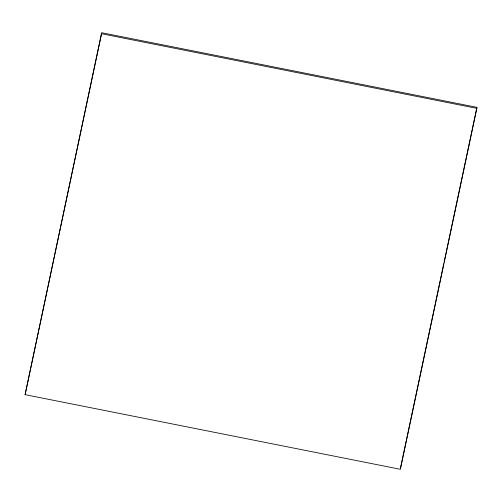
<?xml version="1.0" encoding="UTF-8"?>
<svg xmlns="http://www.w3.org/2000/svg" width="502" height="502" viewBox="0 0 502 502"><rect width="100%" height="100%" fill="white"/><g stroke="black" fill="none" stroke-linecap="round" stroke-linejoin="round"><path stroke-width="0.75" d="M25.1 394.666L101.63 32.705L476.9 107.334L476.862 108.376L400.37 469.295L25.1 394.666L101.592 33.747L476.862 108.376M400.408 468.253L443.768 263.657M444.094 262.119L476.9 107.334"/></g></svg>
